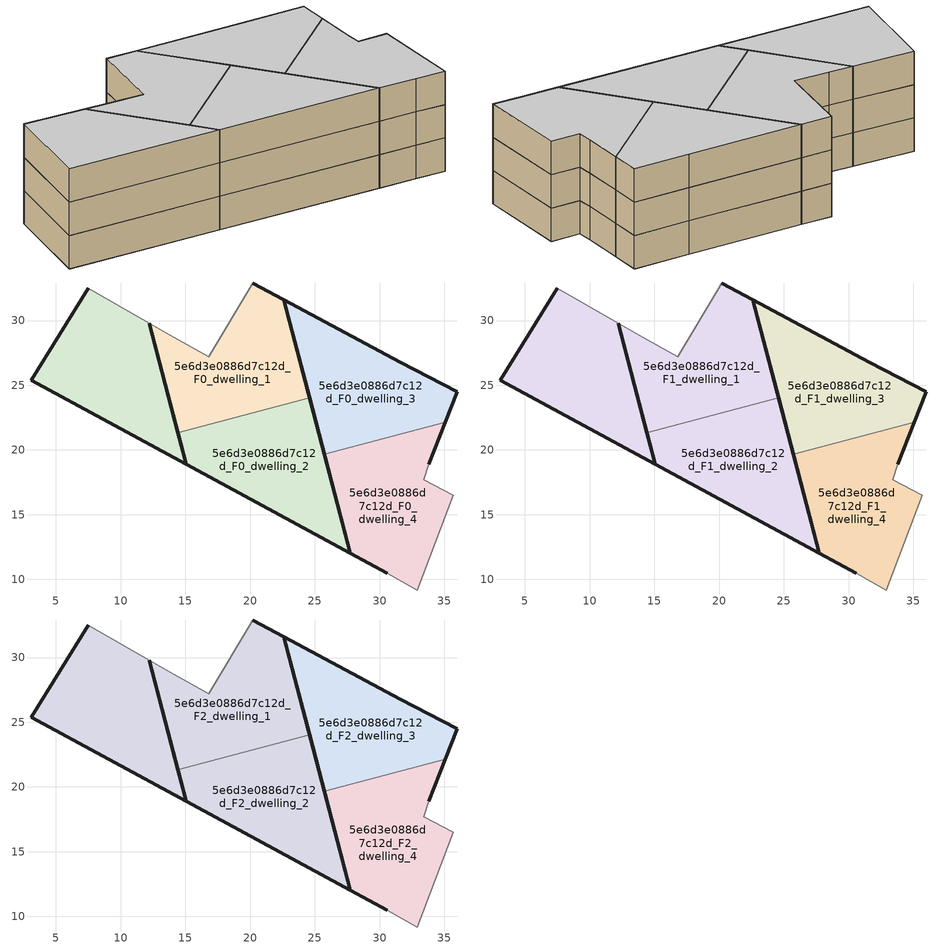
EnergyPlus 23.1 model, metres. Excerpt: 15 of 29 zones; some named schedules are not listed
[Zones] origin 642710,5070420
5e6d3e0886d7c12d_F0_dwelling_0
 floor ground (EU_floor_Construction): 24.59,24.02 22.59,31.62 20.2,32.9 16.79,27.2 14.09,28.7 12.19,29.79 14.42,21.34 z0; 15.06,18.91 12.19,29.79 7.49,32.5 3.08,25.4 z0; 27.75,12.02 24.59,24.02 14.42,21.34 15.06,18.91 z0
 wall outside (EU_wall_Construction): 12.19,29.79 15.06,18.91 3.08,25.4 7.49,32.5 z0:3
 wall adiabatic (EU_wall_Construction): 7.49,32.5 12.19,29.79 z0:3
5e6d3e0886d7c12d_F0_dwelling_1
 floor ground (EU_floor_Construction): 24.59,24.02 22.59,31.62 20.2,32.9 16.79,27.2 14.09,28.7 12.19,29.79 14.42,21.34 z0; 15.06,18.91 12.19,29.79 7.49,32.5 3.08,25.4 z0
 wall outside (EU_wall_Construction): 14.42,21.34 12.19,29.79 / 20.2,32.9 22.59,31.62 24.59,24.02 z0:3
 wall adiabatic (EU_wall_Construction): 12.19,29.79 14.09,28.7 16.79,27.2 20.2,32.9 z0:3
 wall to 5e6d3e0886d7c12d_F0_dwelling_2 (EU_wall_Construction): 24.59,24.02 14.42,21.34 z0:3
5e6d3e0886d7c12d_F0_dwelling_2
 floor ground (EU_floor_Construction): 15.06,18.91 12.19,29.79 7.49,32.5 3.08,25.4 z0; 27.75,12.02 24.59,24.02 14.42,21.34 15.06,18.91 z0
 wall outside (EU_wall_Construction): 24.59,24.02 27.75,12.02 15.06,18.91 14.42,21.34 z0:3
5e6d3e0886d7c12d_F0_dwelling_3
 floor ground (EU_floor_Construction): 35.08,22.13 36.01,24.49 31.6,26.79 22.59,31.62 25.74,19.67 z0
 wall outside (EU_wall_Construction): 25.74,19.67 22.59,31.62 31.6,26.79 36.01,24.49 35.08,22.13 z0:3
 wall to 5e6d3e0886d7c12d_F0_dwelling_4 (EU_wall_Construction): 35.08,22.13 25.74,19.67 z0:3
5e6d3e0886d7c12d_F0_dwelling_4
 floor ground (EU_floor_Construction): 32.9,9.18 35.7,16.48 33.4,17.68 33.8,18.88 35.08,22.13 25.74,19.67 27.75,12.02 30.6,10.48 z0
 wall outside (EU_wall_Construction): 30.6,10.48 27.75,12.02 25.74,19.67 / 35.08,22.13 33.8,18.88 z0:3
 wall adiabatic (EU_wall_Construction): 33.8,18.88 33.4,17.68 35.7,16.48 32.9,9.18 30.6,10.48 z0:3
5e6d3e0886d7c12d_F1_dwelling_0
 floor outside (EU_floor_Construction): 24.59,24.02 22.59,31.62 20.2,32.9 16.79,27.2 14.09,28.7 12.19,29.79 14.42,21.34 z3; 27.75,12.02 24.59,24.02 14.42,21.34 15.06,18.91 z3
 floor to 5e6d3e0886d7c12d_F0_dwelling_0 (EU_floor_Construction): 15.06,18.91 12.19,29.79 7.49,32.5 3.08,25.4 z3
 wall outside (EU_wall_Construction): 12.19,29.79 15.06,18.91 3.08,25.4 7.49,32.5 z3:6
 wall adiabatic (EU_wall_Construction): 7.49,32.5 12.19,29.79 z3:6
5e6d3e0886d7c12d_F1_dwelling_1
 floor outside (EU_floor_Construction): 12.19,29.79 15.06,18.91 3.08,25.4 7.49,32.5 z3
 floor to 5e6d3e0886d7c12d_F0_dwelling_1 (EU_floor_Construction): 22.59,31.62 24.59,24.02 14.42,21.34 12.19,29.79 14.09,28.7 16.79,27.2 20.2,32.9 z3
 wall outside (EU_wall_Construction): 14.42,21.34 12.19,29.79 / 20.2,32.9 22.59,31.62 24.59,24.02 z3:6
 wall adiabatic (EU_wall_Construction): 12.19,29.79 14.09,28.7 16.79,27.2 20.2,32.9 z3:6
 wall to 5e6d3e0886d7c12d_F1_dwelling_2 (EU_wall_Construction): 24.59,24.02 14.42,21.34 z3:6
5e6d3e0886d7c12d_F1_dwelling_2
 floor to 5e6d3e0886d7c12d_F0_dwelling_2 (EU_floor_Construction): 12.19,29.79 15.06,18.91 3.08,25.4 7.49,32.5 z3; 24.59,24.02 27.75,12.02 15.06,18.91 14.42,21.34 z3
 wall outside (EU_wall_Construction): 24.59,24.02 27.75,12.02 15.06,18.91 14.42,21.34 z3:6
5e6d3e0886d7c12d_F1_dwelling_3
 floor to 5e6d3e0886d7c12d_F0_dwelling_3 (EU_floor_Construction): 35.08,22.13 36.01,24.49 31.6,26.79 22.59,31.62 25.74,19.67 z3
 wall outside (EU_wall_Construction): 25.74,19.67 22.59,31.62 31.6,26.79 36.01,24.49 35.08,22.13 z3:6
 wall to 5e6d3e0886d7c12d_F1_dwelling_4 (EU_wall_Construction): 35.08,22.13 25.74,19.67 z3:6
5e6d3e0886d7c12d_F1_dwelling_4
 floor to 5e6d3e0886d7c12d_F0_dwelling_4 (EU_floor_Construction): 32.9,9.18 35.7,16.48 33.4,17.68 33.8,18.88 35.08,22.13 25.74,19.67 27.75,12.02 30.6,10.48 z3
 wall outside (EU_wall_Construction): 30.6,10.48 27.75,12.02 25.74,19.67 / 35.08,22.13 33.8,18.88 z3:6
 wall adiabatic (EU_wall_Construction): 33.8,18.88 33.4,17.68 35.7,16.48 32.9,9.18 30.6,10.48 z3:6
5e6d3e0886d7c12d_F2_dwelling_0
 floor outside (EU_floor_Construction): 24.59,24.02 22.59,31.62 20.2,32.9 16.79,27.2 14.09,28.7 12.19,29.79 14.42,21.34 z6; 27.75,12.02 24.59,24.02 14.42,21.34 15.06,18.91 z6
 floor to 5e6d3e0886d7c12d_F1_dwelling_0 (EU_floor_Construction): 15.06,18.91 12.19,29.79 7.49,32.5 3.08,25.4 z6
 wall outside (EU_wall_Construction): 12.19,29.79 15.06,18.91 3.08,25.4 7.49,32.5 z6:9
 wall adiabatic (EU_wall_Construction): 7.49,32.5 12.19,29.79 z6:9
 ceiling to 5e6d3e0886d7c12d_F3_dwelling_0 (EU_floor_Construction): 12.19,29.79 15.06,18.91 3.08,25.4 7.49,32.5 z9
 ceiling to 5e6d3e0886d7c12d_F3_dwelling_1 (EU_floor_Construction): 22.59,31.62 24.59,24.02 14.42,21.34 12.19,29.79 14.09,28.7 16.79,27.2 20.2,32.9 z9
 ceiling to 5e6d3e0886d7c12d_F3_dwelling_2 (EU_floor_Construction): 24.59,24.02 27.75,12.02 15.06,18.91 14.42,21.34 z9
5e6d3e0886d7c12d_F2_dwelling_1
 floor outside (EU_floor_Construction): 12.19,29.79 15.06,18.91 3.08,25.4 7.49,32.5 z6
 floor to 5e6d3e0886d7c12d_F1_dwelling_1 (EU_floor_Construction): 22.59,31.62 24.59,24.02 14.42,21.34 12.19,29.79 14.09,28.7 16.79,27.2 20.2,32.9 z6
 wall outside (EU_wall_Construction): 14.42,21.34 12.19,29.79 / 20.2,32.9 22.59,31.62 24.59,24.02 z6:9
 wall adiabatic (EU_wall_Construction): 12.19,29.79 14.09,28.7 16.79,27.2 20.2,32.9 z6:9
 wall to 5e6d3e0886d7c12d_F2_dwelling_2 (EU_wall_Construction): 24.59,24.02 14.42,21.34 z6:9
 ceiling to 5e6d3e0886d7c12d_F3_dwelling_2 (EU_floor_Construction): 12.19,29.79 15.06,18.91 3.08,25.4 7.49,32.5 z9
 ceiling to 5e6d3e0886d7c12d_F3_dwelling_1 (EU_floor_Construction): 22.59,31.62 24.59,24.02 14.42,21.34 12.19,29.79 14.09,28.7 16.79,27.2 20.2,32.9 z9
5e6d3e0886d7c12d_F2_dwelling_2
 floor to 5e6d3e0886d7c12d_F1_dwelling_2 (EU_floor_Construction): 12.19,29.79 15.06,18.91 3.08,25.4 7.49,32.5 z6; 24.59,24.02 27.75,12.02 15.06,18.91 14.42,21.34 z6
 wall outside (EU_wall_Construction): 24.59,24.02 27.75,12.02 15.06,18.91 14.42,21.34 z6:9
 ceiling to 5e6d3e0886d7c12d_F3_dwelling_2 (EU_floor_Construction): 12.19,29.79 15.06,18.91 3.08,25.4 7.49,32.5 z9; 24.59,24.02 27.75,12.02 15.06,18.91 14.42,21.34 z9
5e6d3e0886d7c12d_F2_dwelling_3
 floor to 5e6d3e0886d7c12d_F1_dwelling_3 (EU_floor_Construction): 35.08,22.13 36.01,24.49 31.6,26.79 22.59,31.62 25.74,19.67 z6
 wall outside (EU_wall_Construction): 25.74,19.67 22.59,31.62 31.6,26.79 36.01,24.49 35.08,22.13 z6:9
 wall to 5e6d3e0886d7c12d_F2_dwelling_4 (EU_wall_Construction): 35.08,22.13 25.74,19.67 z6:9
 ceiling to 5e6d3e0886d7c12d_F3_dwelling_3 (EU_floor_Construction): 31.6,26.79 36.01,24.49 35.08,22.13 25.74,19.67 22.59,31.62 z9
5e6d3e0886d7c12d_F2_dwelling_4
 floor to 5e6d3e0886d7c12d_F1_dwelling_4 (EU_floor_Construction): 32.9,9.18 35.7,16.48 33.4,17.68 33.8,18.88 35.08,22.13 25.74,19.67 27.75,12.02 30.6,10.48 z6
 wall outside (EU_wall_Construction): 30.6,10.48 27.75,12.02 25.74,19.67 / 35.08,22.13 33.8,18.88 z6:9
 wall adiabatic (EU_wall_Construction): 33.8,18.88 33.4,17.68 35.7,16.48 32.9,9.18 30.6,10.48 z6:9
 ceiling to 5e6d3e0886d7c12d_F3_dwelling_4 (EU_floor_Construction): 35.08,22.13 33.8,18.88 33.4,17.68 35.7,16.48 32.9,9.18 30.6,10.48 27.75,12.02 25.74,19.67 z9
[Building]
EU S2 Campaign: North Axis=0; Terrain=City; Solar Distribution=FullExterior
[Site:Location]
Lyon-Bron: Latitude=45.75; Longitude=5; Time Zone=1; Elevation=198
[SizingPeriod:WeatherFileDays]
AnnualSizingPeriod: Begin Month=1; Begin Day of Month=1; End Month=12; End Day of Month=31; Day of Week for Start Day=Monday; Use Weather File Daylight Saving Period=No; Use Weather File Rain and Snow Indicators=No
[MATERIAL]
EU_InternalMass_Material: Roughness=MediumRough; Thickness=0.1; Conductivity=1; Density=1800; Specific Heat=900; Thermal Absorptance=0.9; Solar Absorptance=0.7; Visible Absorptance=0.7
[MATERIAL:NOMASS] Roughness=MediumRough; Thermal Absorptance=0.9; Solar Absorptance=0.7; Visible Absorptance=0.7
Name | Thermal Resistance
EU_wall_NoMass | 0.776494
EU_floor_NoMass | 0.421597
[CONSTRUCTION]
EU_wall_Construction: EU_wall_NoMass
EU_floor_Construction: EU_floor_NoMass
EU_InternalMass_Construction: EU_InternalMass_Material
[ZONE] Type=1; Multiplier=1; Ceiling Height=autocalculate; Floor Area=autocalculate; Part of Total Floor Area=Yes
Name | Volume
5e6d3e0886d7c12d_F0_dwelling_0; 5e6d3e0886d7c12d_F1_dwelling_0; 5e6d3e0886d7c12d_F2_dwelling_0 | 706.82
5e6d3e0886d7c12d_F0_dwelling_1; 5e6d3e0886d7c12d_F1_dwelling_1; 5e6d3e0886d7c12d_F2_dwelling_1 | 471.216
5e6d3e0886d7c12d_F0_dwelling_2; 5e6d3e0886d7c12d_F1_dwelling_2; 5e6d3e0886d7c12d_F2_dwelling_2 | 471.206
5e6d3e0886d7c12d_F0_dwelling_3; 5e6d3e0886d7c12d_F1_dwelling_3; 5e6d3e0886d7c12d_F2_dwelling_3 | 235.611
5e6d3e0886d7c12d_F0_dwelling_4 | 235.614
5e6d3e0886d7c12d_F1_dwelling_4; 5e6d3e0886d7c12d_F2_dwelling_4 | 235.612
[INTERNALMASS] Construction=EU_InternalMass_Construction
Name | Zone or ZoneList | Surface Area
5e6d3e0886d7c12d_F0_dwelling_0_EU_InternalMass | 5e6d3e0886d7c12d_F0_dwelling_0 | 78.5339
5e6d3e0886d7c12d_F0_dwelling_1_EU_InternalMass | 5e6d3e0886d7c12d_F0_dwelling_1 | 78.5381
5e6d3e0886d7c12d_F0_dwelling_2_EU_InternalMass | 5e6d3e0886d7c12d_F0_dwelling_2 | 78.533
5e6d3e0886d7c12d_F0_dwelling_3_EU_InternalMass | 5e6d3e0886d7c12d_F0_dwelling_3 | 78.5378
5e6d3e0886d7c12d_F0_dwelling_4_EU_InternalMass | 5e6d3e0886d7c12d_F0_dwelling_4 | 78.5378
5e6d3e0886d7c12d_F1_dwelling_0_EU_InternalMass | 5e6d3e0886d7c12d_F1_dwelling_0 | 78.5339
5e6d3e0886d7c12d_F1_dwelling_1_EU_InternalMass | 5e6d3e0886d7c12d_F1_dwelling_1 | 78.5381
5e6d3e0886d7c12d_F1_dwelling_2_EU_InternalMass | 5e6d3e0886d7c12d_F1_dwelling_2 | 78.533
5e6d3e0886d7c12d_F1_dwelling_3_EU_InternalMass | 5e6d3e0886d7c12d_F1_dwelling_3 | 78.5378
5e6d3e0886d7c12d_F1_dwelling_4_EU_InternalMass | 5e6d3e0886d7c12d_F1_dwelling_4 | 78.5378
5e6d3e0886d7c12d_F2_dwelling_0_EU_InternalMass | 5e6d3e0886d7c12d_F2_dwelling_0 | 78.5339
5e6d3e0886d7c12d_F2_dwelling_1_EU_InternalMass | 5e6d3e0886d7c12d_F2_dwelling_1 | 78.5381
5e6d3e0886d7c12d_F2_dwelling_2_EU_InternalMass | 5e6d3e0886d7c12d_F2_dwelling_2 | 78.533
5e6d3e0886d7c12d_F2_dwelling_3_EU_InternalMass | 5e6d3e0886d7c12d_F2_dwelling_3 | 78.5378
5e6d3e0886d7c12d_F2_dwelling_4_EU_InternalMass | 5e6d3e0886d7c12d_F2_dwelling_4 | 78.5378
[OTHEREQUIPMENT] Fuel Type=Electricity; Design Level Calculation Method=Watts/Area; Power per Zone Floor Area=1; Fraction Latent=0; Fraction Radiant=0; Fraction Lost=0; Carbon Dioxide Generation Rate=0; EndUse Subcategory=EU_Step8_InternalGains
Name | Zone or ZoneList or Space or SpaceList | Schedule
EU_Step8_InternalGain_5e6d3e0886d7c12d_F0_dwelling_0_f000 | 5e6d3e0886d7c12d_F0_dwelling_0 | EU_Step8_GainSchedule_5e6d3e0886d7c12d_F0_dwelling_0_f000
EU_Step8_InternalGain_5e6d3e0886d7c12d_F0_dwelling_1_f000 | 5e6d3e0886d7c12d_F0_dwelling_1 | EU_Step8_GainSchedule_5e6d3e0886d7c12d_F0_dwelling_1_f000
EU_Step8_InternalGain_5e6d3e0886d7c12d_F0_dwelling_2_f000 | 5e6d3e0886d7c12d_F0_dwelling_2 | EU_Step8_GainSchedule_5e6d3e0886d7c12d_F0_dwelling_2_f000
EU_Step8_InternalGain_5e6d3e0886d7c12d_F0_dwelling_3_f000 | 5e6d3e0886d7c12d_F0_dwelling_3 | EU_Step8_GainSchedule_5e6d3e0886d7c12d_F0_dwelling_3_f000
EU_Step8_InternalGain_5e6d3e0886d7c12d_F0_dwelling_4_f000 | 5e6d3e0886d7c12d_F0_dwelling_4 | EU_Step8_GainSchedule_5e6d3e0886d7c12d_F0_dwelling_4_f000
EU_Step8_InternalGain_5e6d3e0886d7c12d_F1_dwelling_0_f000 | 5e6d3e0886d7c12d_F1_dwelling_0 | EU_Step8_GainSchedule_5e6d3e0886d7c12d_F1_dwelling_0_f000
EU_Step8_InternalGain_5e6d3e0886d7c12d_F1_dwelling_1_f000 | 5e6d3e0886d7c12d_F1_dwelling_1 | EU_Step8_GainSchedule_5e6d3e0886d7c12d_F1_dwelling_1_f000
EU_Step8_InternalGain_5e6d3e0886d7c12d_F1_dwelling_2_f000 | 5e6d3e0886d7c12d_F1_dwelling_2 | EU_Step8_GainSchedule_5e6d3e0886d7c12d_F1_dwelling_2_f000
EU_Step8_InternalGain_5e6d3e0886d7c12d_F1_dwelling_3_f000 | 5e6d3e0886d7c12d_F1_dwelling_3 | EU_Step8_GainSchedule_5e6d3e0886d7c12d_F1_dwelling_3_f000
EU_Step8_InternalGain_5e6d3e0886d7c12d_F1_dwelling_4_f000 | 5e6d3e0886d7c12d_F1_dwelling_4 | EU_Step8_GainSchedule_5e6d3e0886d7c12d_F1_dwelling_4_f000
EU_Step8_InternalGain_5e6d3e0886d7c12d_F2_dwelling_0_f000 | 5e6d3e0886d7c12d_F2_dwelling_0 | EU_Step8_GainSchedule_5e6d3e0886d7c12d_F2_dwelling_0_f000
EU_Step8_InternalGain_5e6d3e0886d7c12d_F2_dwelling_1_f000 | 5e6d3e0886d7c12d_F2_dwelling_1 | EU_Step8_GainSchedule_5e6d3e0886d7c12d_F2_dwelling_1_f000
EU_Step8_InternalGain_5e6d3e0886d7c12d_F2_dwelling_2_f000 | 5e6d3e0886d7c12d_F2_dwelling_2 | EU_Step8_GainSchedule_5e6d3e0886d7c12d_F2_dwelling_2_f000
EU_Step8_InternalGain_5e6d3e0886d7c12d_F2_dwelling_3_f000 | 5e6d3e0886d7c12d_F2_dwelling_3 | EU_Step8_GainSchedule_5e6d3e0886d7c12d_F2_dwelling_3_f000
EU_Step8_InternalGain_5e6d3e0886d7c12d_F2_dwelling_4_f000 | 5e6d3e0886d7c12d_F2_dwelling_4 | EU_Step8_GainSchedule_5e6d3e0886d7c12d_F2_dwelling_4_f000
[ZONEVENTILATION:DESIGNFLOWRATE] Schedule=EU_AlwaysOn; Design Flow Rate Calculation Method=AirChanges/Hour; Air Changes per Hour=0.693814; Ventilation Type=Natural; Fan Pressure Rise=0; Fan Total Efficiency=1; Constant Term Coefficient=1; Temperature Term Coefficient=0; Velocity Term Coefficient=0; Velocity Squared Term Coefficient=0; Minimum Indoor Temperature=-100; Maximum Indoor Temperature=100; Delta Temperature=-100; Minimum Outdoor Temperature=-100; Maximum Outdoor Temperature=100; Maximum Wind Speed=40
Name | Zone or ZoneList or Space or SpaceList
EU_ConstantAir_5e6d3e0886d7c12d_F0_dwelling_0 | 5e6d3e0886d7c12d_F0_dwelling_0
EU_ConstantAir_5e6d3e0886d7c12d_F0_dwelling_1 | 5e6d3e0886d7c12d_F0_dwelling_1
EU_ConstantAir_5e6d3e0886d7c12d_F0_dwelling_2 | 5e6d3e0886d7c12d_F0_dwelling_2
EU_ConstantAir_5e6d3e0886d7c12d_F0_dwelling_3 | 5e6d3e0886d7c12d_F0_dwelling_3
EU_ConstantAir_5e6d3e0886d7c12d_F0_dwelling_4 | 5e6d3e0886d7c12d_F0_dwelling_4
EU_ConstantAir_5e6d3e0886d7c12d_F1_dwelling_0 | 5e6d3e0886d7c12d_F1_dwelling_0
EU_ConstantAir_5e6d3e0886d7c12d_F1_dwelling_1 | 5e6d3e0886d7c12d_F1_dwelling_1
EU_ConstantAir_5e6d3e0886d7c12d_F1_dwelling_2 | 5e6d3e0886d7c12d_F1_dwelling_2
EU_ConstantAir_5e6d3e0886d7c12d_F1_dwelling_3 | 5e6d3e0886d7c12d_F1_dwelling_3
EU_ConstantAir_5e6d3e0886d7c12d_F1_dwelling_4 | 5e6d3e0886d7c12d_F1_dwelling_4
EU_ConstantAir_5e6d3e0886d7c12d_F2_dwelling_0 | 5e6d3e0886d7c12d_F2_dwelling_0
EU_ConstantAir_5e6d3e0886d7c12d_F2_dwelling_1 | 5e6d3e0886d7c12d_F2_dwelling_1
EU_ConstantAir_5e6d3e0886d7c12d_F2_dwelling_2 | 5e6d3e0886d7c12d_F2_dwelling_2
EU_ConstantAir_5e6d3e0886d7c12d_F2_dwelling_3 | 5e6d3e0886d7c12d_F2_dwelling_3
EU_ConstantAir_5e6d3e0886d7c12d_F2_dwelling_4 | 5e6d3e0886d7c12d_F2_dwelling_4
[HVACTEMPLATE:THERMOSTAT] Constant Heating Setpoint=20; Constant Cooling Setpoint=50
EU_HeatOnly_5e6d3e0886d7c12d_F0_dwelling_0; EU_HeatOnly_5e6d3e0886d7c12d_F0_dwelling_1; EU_HeatOnly_5e6d3e0886d7c12d_F0_dwelling_2; EU_HeatOnly_5e6d3e0886d7c12d_F0_dwelling_3; EU_HeatOnly_5e6d3e0886d7c12d_F0_dwelling_4; EU_HeatOnly_5e6d3e0886d7c12d_F1_dwelling_0; EU_HeatOnly_5e6d3e0886d7c12d_F1_dwelling_1; EU_HeatOnly_5e6d3e0886d7c12d_F1_dwelling_2; EU_HeatOnly_5e6d3e0886d7c12d_F1_dwelling_3; EU_HeatOnly_5e6d3e0886d7c12d_F1_dwelling_4; EU_HeatOnly_5e6d3e0886d7c12d_F2_dwelling_0; EU_HeatOnly_5e6d3e0886d7c12d_F2_dwelling_1; EU_HeatOnly_5e6d3e0886d7c12d_F2_dwelling_2; EU_HeatOnly_5e6d3e0886d7c12d_F2_dwelling_3; EU_HeatOnly_5e6d3e0886d7c12d_F2_dwelling_4; EU_HeatOnly_5e6d3e0886d7c12d_F3_dwelling_0; EU_HeatOnly_5e6d3e0886d7c12d_F3_dwelling_1; EU_HeatOnly_5e6d3e0886d7c12d_F3_dwelling_2; EU_HeatOnly_5e6d3e0886d7c12d_F3_dwelling_3; EU_HeatOnly_5e6d3e0886d7c12d_F3_dwelling_4; EU_HeatOnly_5e6d3e0886d7c12d_F4_dwelling_0; EU_HeatOnly_5e6d3e0886d7c12d_F4_dwelling_1; EU_HeatOnly_5e6d3e0886d7c12d_F4_dwelling_2; EU_HeatOnly_5e6d3e0886d7c12d_F4_dwelling_3; EU_HeatOnly_5e6d3e0886d7c12d_F4_dwelling_4; EU_HeatOnly_5e6d3e0886d7c12d_F5_dwelling_0; EU_HeatOnly_5e6d3e0886d7c12d_F5_dwelling_1; EU_HeatOnly_5e6d3e0886d7c12d_F5_dwelling_2; EU_HeatOnly_5e6d3e0886d7c12d_F5_dwelling_3
[HVACTEMPLATE:ZONE:IDEALLOADSAIRSYSTEM] System Availability Schedule=EU_AlwaysOn; Maximum Heating Supply Air Temperature=50; Minimum Cooling Supply Air Temperature=13; Maximum Heating Supply Air Humidity Ratio=0.0156; Minimum Cooling Supply Air Humidity Ratio=0.0077; Heating Limit=NoLimit; Cooling Limit=NoLimit; Heating Availability Schedule=EU_AlwaysOn; Cooling Availability Schedule=EU_CoolingOff; Dehumidification Control Type=ConstantSensibleHeatRatio; Cooling Sensible Heat Ratio=0.7; Dehumidification Setpoint=60; Humidification Control Type=None; Humidification Setpoint=30; Outdoor Air Method=None; Outdoor Air Flow Rate per Person=0.00944; Outdoor Air Flow Rate per Zone Floor Area=0; Outdoor Air Flow Rate per Zone=0; Demand Controlled Ventilation Type=None; Outdoor Air Economizer Type=NoEconomizer; Heat Recovery Type=None; Sensible Heat Recovery Effectiveness=0.7; Latent Heat Recovery Effectiveness=0.65
Name | Template Thermostat
5e6d3e0886d7c12d_F0_dwelling_0 | EU_HeatOnly_5e6d3e0886d7c12d_F0_dwelling_0
5e6d3e0886d7c12d_F0_dwelling_1 | EU_HeatOnly_5e6d3e0886d7c12d_F0_dwelling_1
5e6d3e0886d7c12d_F0_dwelling_2 | EU_HeatOnly_5e6d3e0886d7c12d_F0_dwelling_2
5e6d3e0886d7c12d_F0_dwelling_3 | EU_HeatOnly_5e6d3e0886d7c12d_F0_dwelling_3
5e6d3e0886d7c12d_F0_dwelling_4 | EU_HeatOnly_5e6d3e0886d7c12d_F0_dwelling_4
5e6d3e0886d7c12d_F1_dwelling_0 | EU_HeatOnly_5e6d3e0886d7c12d_F1_dwelling_0
5e6d3e0886d7c12d_F1_dwelling_1 | EU_HeatOnly_5e6d3e0886d7c12d_F1_dwelling_1
5e6d3e0886d7c12d_F1_dwelling_2 | EU_HeatOnly_5e6d3e0886d7c12d_F1_dwelling_2
5e6d3e0886d7c12d_F1_dwelling_3 | EU_HeatOnly_5e6d3e0886d7c12d_F1_dwelling_3
5e6d3e0886d7c12d_F1_dwelling_4 | EU_HeatOnly_5e6d3e0886d7c12d_F1_dwelling_4
